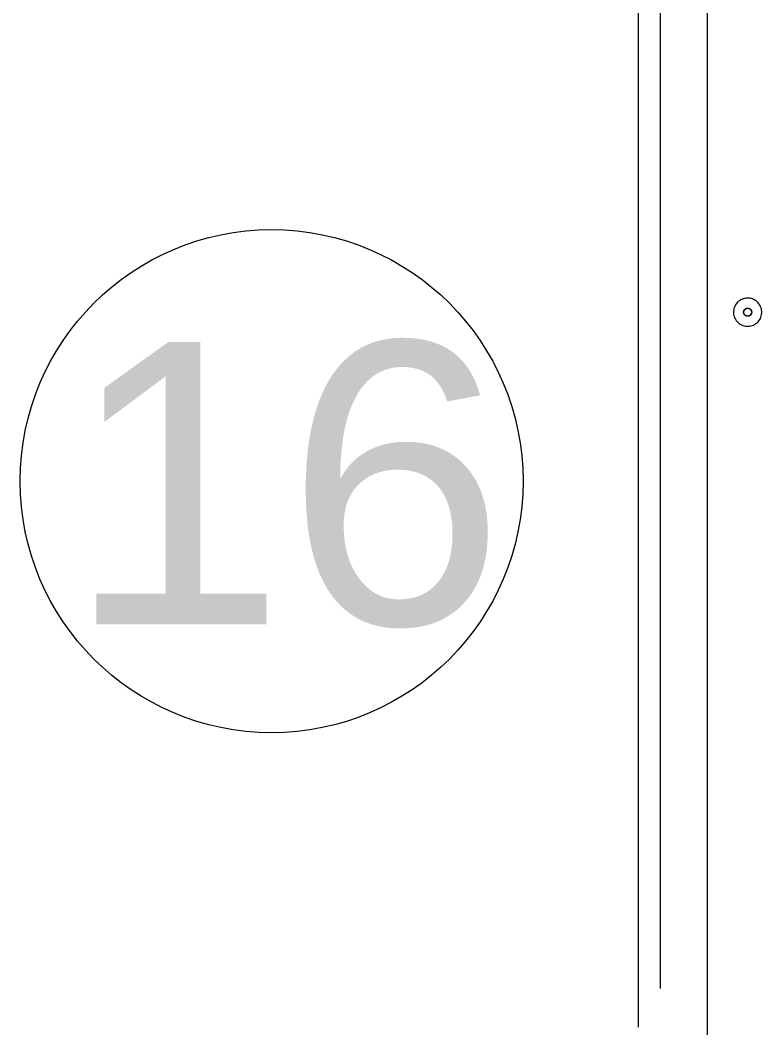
# Model space of a CAD drawing. Header units: millimetres. Extents: x -159872 to 386485, y -250577 to 158966.
# Drawn here: x 158620.8 to 158831, y 14690.2 to 14975.6 of the extents above; entities that cross this region are included whole.
import ezdxf

# ---------------------------------------------------------------- set-up
doc = ezdxf.new("R2010")
doc.units = ezdxf.units.MM
doc.layers.add('LDS-equipment-kitchen equipment', color=3, linetype='Continuous', lineweight=13)
doc.styles.add('Swiss 721 Light Extended BT', font='')
doc.styles.get('Swiss 721 Light Extended BT').set_extended_font_data('Swiss 721 Light Extended BT')

# ---------------------------------------------------------------- blocks, each defined once
blk = doc.blocks.new('Group-350')
at = {"layer": 'LDS-equipment-kitchen equipment'}
for points in [[(98141.91, 51658.53, 0), (98141.91, 51081.89, 0)], [(98122.41, 51622.51, 0), (98122.41, 51394.31, 0)], [(98122.41, 51622.51, 0), (98122.41, 51394.31, 0)], [(98128.75, 51394.31, 0), (98128.75, 51620.63, 0)], [(98122.41, 51394.31, 0), (98122.41, 51163.11, 0)], [(98122.41, 51394.31, 0), (98122.41, 51163.11, 0)], [(98128.75, 51163.11, 0), (98128.75, 51394.31, 0)], [(98153.41, 51349.24, 0), (98153.3, 51349.25, 0), (98153.19, 51349.26, 0), (98153.08, 51349.29, 0), (98152.97, 51349.33, 0), (98152.87, 51349.38, 0), (98152.77, 51349.43, 0), (98152.68, 51349.5, 0), (98152.6, 51349.58, 0), (98152.52, 51349.66, 0), (98152.46, 51349.75, 0), (98152.4, 51349.85, 0), (98152.35, 51349.95, 0), (98152.31, 51350.06, 0), (98152.28, 51350.17, 0), (98152.27, 51350.28, 0), (98152.26, 51350.39, 0), (98152.27, 51350.5, 0), (98152.28, 51350.61, 0), (98152.31, 51350.72, 0), (98152.35, 51350.83, 0), (98152.4, 51350.93, 0), (98152.46, 51351.03, 0), (98152.52, 51351.12, 0), (98152.6, 51351.2, 0), (98152.68, 51351.28, 0), (98152.77, 51351.35, 0), (98152.87, 51351.4, 0), (98152.97, 51351.45, 0), (98153.08, 51351.49, 0), (98153.19, 51351.52, 0), (98153.3, 51351.53, 0), (98153.41, 51351.54, 0), (98153.52, 51351.53, 0), (98153.64, 51351.52, 0), (98153.75, 51351.49, 0), (98153.85, 51351.45, 0), (98153.95, 51351.4, 0), (98154.05, 51351.35, 0), (98154.14, 51351.28, 0), (98154.23, 51351.2, 0), (98154.3, 51351.12, 0), (98154.37, 51351.03, 0), (98154.43, 51350.93, 0), (98154.47, 51350.83, 0), (98154.51, 51350.72, 0), (98154.54, 51350.61, 0), (98154.56, 51350.5, 0), (98154.56, 51350.39, 0), (98154.56, 51350.28, 0), (98154.54, 51350.17, 0), (98154.51, 51350.06, 0), (98154.47, 51349.95, 0), (98154.43, 51349.85, 0), (98154.37, 51349.75, 0), (98154.3, 51349.66, 0), (98154.23, 51349.58, 0), (98154.14, 51349.5, 0), (98154.05, 51349.43, 0), (98153.95, 51349.38, 0), (98153.85, 51349.33, 0), (98153.75, 51349.29, 0), (98153.64, 51349.26, 0), (98153.52, 51349.25, 0), (98153.41, 51349.24, 0)], [(98153.41, 51349.29, 0), (98153.3, 51349.29, 0), (98153.2, 51349.31, 0), (98153.09, 51349.34, 0), (98152.99, 51349.37, 0), (98152.89, 51349.42, 0), (98152.8, 51349.47, 0), (98152.71, 51349.54, 0), (98152.63, 51349.61, 0), (98152.56, 51349.69, 0), (98152.5, 51349.78, 0), (98152.44, 51349.87, 0), (98152.4, 51349.97, 0), (98152.36, 51350.07, 0), (98152.33, 51350.17, 0), (98152.32, 51350.28, 0), (98152.31, 51350.39, 0), (98152.32, 51350.5, 0), (98152.33, 51350.6, 0), (98152.36, 51350.71, 0), (98152.4, 51350.81, 0), (98152.44, 51350.91, 0), (98152.5, 51351, 0), (98152.56, 51351.09, 0), (98152.63, 51351.17, 0), (98152.71, 51351.24, 0), (98152.8, 51351.3, 0), (98152.89, 51351.36, 0), (98152.99, 51351.41, 0), (98153.09, 51351.44, 0), (98153.2, 51351.47, 0), (98153.3, 51351.48, 0), (98153.41, 51351.49, 0), (98153.52, 51351.48, 0), (98153.63, 51351.47, 0), (98153.73, 51351.44, 0), (98153.83, 51351.41, 0), (98153.93, 51351.36, 0), (98154.02, 51351.3, 0), (98154.11, 51351.24, 0), (98154.19, 51351.17, 0), (98154.26, 51351.09, 0), (98154.33, 51351, 0), (98154.38, 51350.91, 0), (98154.43, 51350.81, 0), (98154.46, 51350.71, 0), (98154.49, 51350.6, 0), (98154.51, 51350.5, 0), (98154.51, 51350.39, 0), (98154.51, 51350.28, 0), (98154.49, 51350.17, 0), (98154.46, 51350.07, 0), (98154.43, 51349.97, 0), (98154.38, 51349.87, 0), (98154.33, 51349.78, 0), (98154.26, 51349.69, 0), (98154.19, 51349.61, 0), (98154.11, 51349.54, 0), (98154.02, 51349.47, 0), (98153.93, 51349.42, 0), (98153.83, 51349.37, 0), (98153.73, 51349.34, 0), (98153.63, 51349.31, 0), (98153.52, 51349.29, 0), (98153.41, 51349.29, 0)], [(98122.41, 51163.11, 0), (98122.41, 51147.86, 0)], [(98128.75, 51158.83, 0), (98128.75, 51163.11, 0)]]:
    blk.add_polyline3d(points, dxfattribs=at)
blk.add_open_spline([(98156.4, 51353.04), (98156.71, 51352.61), (98157.31, 51351.75), (98157.5, 51350.14), (98157.11, 51348.6), (98156.14, 51347.32), (98154.75, 51346.51), (98153.17, 51346.29), (98151.62, 51346.7), (98150.34, 51347.67), (98149.53, 51349.05), (98149.32, 51350.63), (98149.72, 51352.18), (98150.69, 51353.46), (98152.07, 51354.27), (98153.65, 51354.48), (98155.23, 51354.1), (98156.01, 51353.4), (98156.4, 51353.04)], degree=3, dxfattribs=at)
blk.add_open_spline([(98156.15, 51353.3), (98156.12, 51353.33), (98156.01, 51353.43), (98155.67, 51353.7), (98154.97, 51354.13), (98153.85, 51354.43), (98152.72, 51354.41), (98152.1, 51354.14), (98151.89, 51354.04)], degree=3, knots=[0, 0, 0, 0, 0.028364, 0.097227, 0.282305, 0.558611, 0.847509, 1, 1, 1, 1], dxfattribs=at)
blk = doc.blocks.new('Group-410')
at = {"layer": 'LDS-equipment-kitchen equipment'}
blk.add_circle((98018.54, 51302.53), 71.24, dxfattribs=at)
blk.add_blockref('Group-350', (0, 0), dxfattribs=at)
at = {"layer": 'LDS-equipment-kitchen equipment', "insert": (98022.54, 51301.38), "char_height": 80, "attachment_point": 5, "rotation": 0.0005, "line_spacing_factor": 0.25, "style": 'Swiss 721 Light Extended BT'}
blk.add_mtext('16', dxfattribs=at)

msp = doc.modelspace()

# ---------------------------------------------------------------- block references
at = {"layer": 'LDS-equipment-kitchen equipment', "color": 7}
msp.add_blockref('Group-410', (60673.51323, -36457.51522), dxfattribs=at)

doc.saveas('drawing.dxf')
